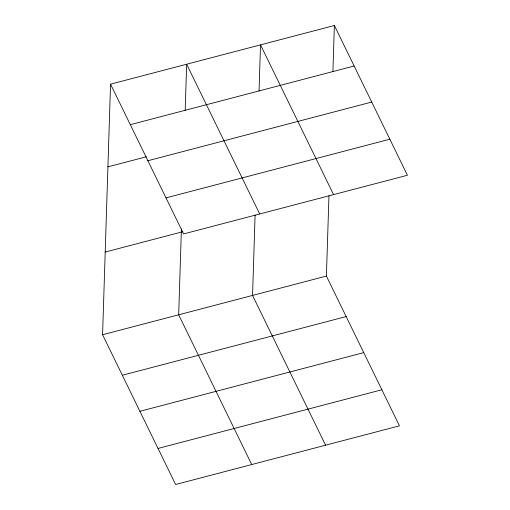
<?xml version="1.0" encoding="UTF-8"?>
<svg xmlns="http://www.w3.org/2000/svg" width="510" height="510" viewBox="0 0 510 510"><rect width="100%" height="100%" fill="white"/><g stroke="black" fill="none" stroke-linecap="round" stroke-linejoin="round"><path stroke-width="0.76" d="M328.963 195.763L326.406 276.069L399.451 425.831L175.619 484.5L102.574 334.738L110.549 84.169L334.381 25.5L407.426 175.261L183.594 233.931L110.549 84.169M181.407 228.92L178.678 314.791L251.723 464.553M185.187 110.338L186.654 64.222L259.698 213.983M255.096 215.124L252.546 295.43L325.584 445.192M259.048 90.978L260.521 44.861L333.559 194.622M332.915 71.617L334.381 25.5M130.305 124.676L354.138 66.007M107.916 166.859L146.351 156.787M147.887 160.733L371.726 102.057M166.005 197.88L389.844 139.204M105.207 252.048L182.848 231.699M102.574 334.738L326.406 276.069M122.33 375.245L346.162 316.57M139.912 411.296L363.751 352.627M158.03 448.443L381.869 389.774"/></g></svg>
